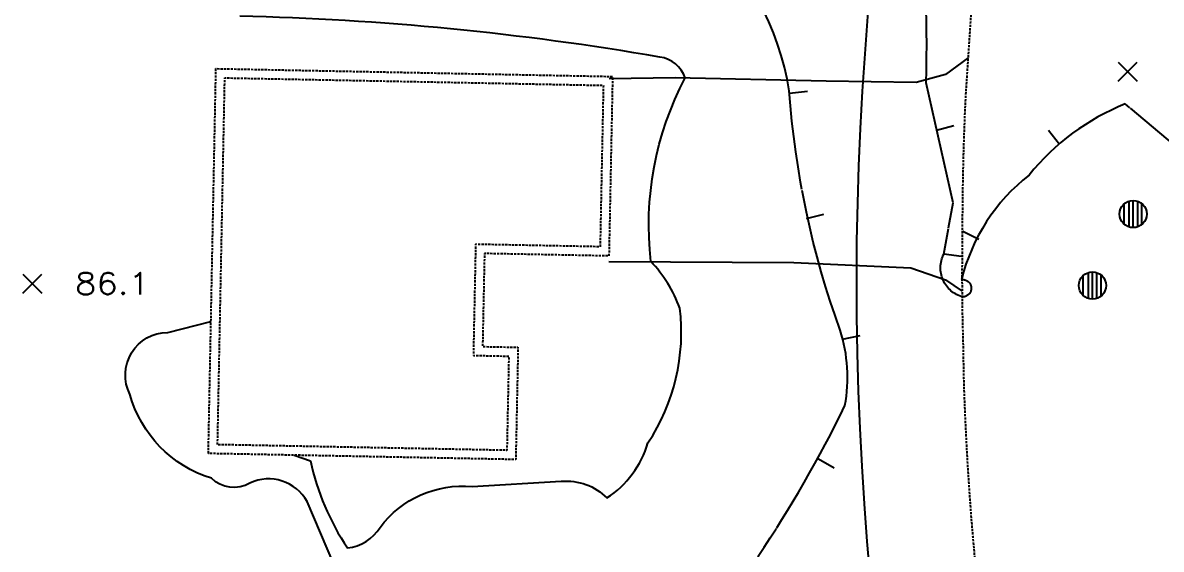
# Model space of a CAD drawing. Header units: feet. Extents: x 1023941 to 1026768, y 90264 to 94497.
# Drawn here: x 1024721.3 to 1024847.2, y 92325.5 to 92383.8 of the extents above; entities that cross this region are included whole.
import ezdxf
from ezdxf.enums import TextEntityAlignment as Align

# ---------------------------------------------------------------- set-up
doc = ezdxf.new("R2010")
doc.units = ezdxf.units.FT
doc.header["$MEASUREMENT"] = 0
for name, pattern in [('HIDDEN', [0.375, 0.25, -0.125]), ('LTP702', [40, 40, 0]), ('LTP706', [40, 40, 0])]:
    doc.linetypes.add(name, pattern=pattern)
for name, color, linetype in [('CF-DEP_INDX', 11, 'LTP702'), ('CF-DEP_INT', 9, 'LTP706'), ('CF-INTERMED', 9, 'Continuous'), ('DRIVE', 10, 'Continuous'), ('E3BDL', 6, 'Continuous'), ('FNDTION', 10, 'HIDDEN'), ('MH', 10, 'Continuous'), ('OBS_PAVE', 10, 'HIDDEN'), ('SPOTELEV', 9, 'Continuous')]:
    doc.layers.add(name, color=color, linetype=linetype)
doc.styles.add('60', font='simplex.shx', dxfattribs={"width": 1.15, "height": 2.4})

# ---------------------------------------------------------------- blocks, each defined once
blk = doc.blocks.new('MH')
for p, q in [((-0.146484, 0.458984), (-0.146484, -0.427734)), ((0, -0.458984), (0, 0.474609)), ((0.146484, 0.443359), (0.146484, -0.435547)), ((-0.316406, -0.339844), (-0.316406, 0.349609)), ((0.302734, -0.332031), (0.302734, 0.365234))]:
    blk.add_line(p, q)
blk.add_circle((0, 0.007813), 0.470703)
blk = doc.blocks.new('SPOT')
for p, q in [((-0.5, -0.5), (0.5, 0.5)), ((-0.5, 0.5), (0.5, -0.5))]:
    blk.add_line(p, q)
blk = doc.blocks.new('DEPRESS2')
blk.add_line((0.005859, -0.996094), (0.001953, -0.001953))
blk = doc.blocks.new('DEPRESS')
blk.add_line((0.005859, -0.996094), (0.001953, -0.001953))

msp = doc.modelspace()

# ---------------------------------------------------------------- linework, layer by layer
at = {"layer": 'CF-DEP_INDX', "elevation": 85, "flags": 128}
msp.add_lwpolyline([(1024822.92, 92296.18), (1024821.36, 92299, 0.271046159), (1024811.27, 92314.75, -0.184964072), (1024802.62, 92324.75, 0.035362311), (1024812.22, 92341.4, 0.122638096), (1024811.69, 92349.76, -0.069418601), (1024806.06, 92376.27, 0.172593311), (1024796.07, 92394.51), (1024783.23, 92397.91), (1024778.83, 92399.72, -0.460980977), (1024780.22, 92401.33), (1024790.47, 92407.34), (1024805.44, 92413.78, 0.027177504), (1024818.04, 92433.88, 0.169452305), (1024822.3, 92452.39), (1024826.72, 92473.95, 0.088340636), (1024817.25, 92489.07), (1024813.13, 92491.63), (1024800.43, 92497.63), (1024791.4, 92499.84), (1024762.53, 92514.57, 0.043002461), (1024733.89, 92524.69, -0.135124647), (1024728.79, 92527.82, -0.49077753), (1024736.67, 92538.68, -0.193938258), (1024752.51, 92535.96), (1024775.37, 92524.75), (1024790.33, 92519.3)], format="xyb", dxfattribs=at)
at = {"layer": 'CF-DEP_INT', "elevation": 84, "flags": 128}
msp.add_lwpolyline([(1024862.28, 92494.08, -0.030483536), (1024860.84, 92472.94, -0.066872259), (1024859.01, 92463.99), (1024859.46, 92461.32, 0.208616315), (1024863.08, 92465.42, -0.066876693), (1024880.06, 92483.34), (1024877.69, 92467.91), (1024875.26, 92463.79, 0.092743756), (1024873.9, 92449.65, 0.058822581), (1024866, 92428.68, 0.08875883), (1024860.04, 92392.93, -0.064718601), (1024855.72, 92374.7), (1024853.83, 92364.56, 0.220489062), (1024848.68, 92370.22), (1024843.23, 92374.8, 0.129561346), (1024832.59, 92366.93, 0.167277438), (1024825.11, 92355.36, -1.050255649), (1024825.24, 92353.43), (1024825.24, 92353.43, -0.471863862), (1024823.14, 92358.17), (1024824.19, 92363.85), (1024821.2, 92377.12, 0.04105865), (1024819.98, 92399.85, 0.222821945), (1024821.37, 92415.39), (1024830.21, 92431.54, 0.072703972), (1024830.85, 92449.93), (1024836.86, 92472.14), (1024838.4, 92473.17, 0.089167062), (1024838.69, 92483.99), (1024863.93, 92509.48), (1024862.28, 92494.08)], format="xyb", close=True, dxfattribs=at)
at = {"layer": 'CF-INTERMED', "elevation": 86, "flags": 128}
for points in [[(1024751.3, 92335.91), (1024753.1, 92335.28, 0.095345189), (1024757.18, 92325.65, 0.233675917), (1024760.8, 92327.92, -0.261546536), (1024770.99046, 92332.45147), (1024780.8419, 92333.03408, -0.223403127), (1024785.88, 92331.18, 0.176630208), (1024790.42877, 92337.27694, 0.179055864), (1024793.95, 92352.2, 0.100263697), (1024790.75, 92357.36, -0.151216667), (1024794.54, 92377.68, 0.289208134), (1024791.74189, 92379.99375, 0.036858993), (1024745.27, 92384.52, -0.074892384)], [(1024819.33, 92213.7), (1024814.29915, 92230.40034, -0.148773646), (1024814.05, 92238.79, -0.060003743), (1024821.2982, 92246.57292, 0.467768095), (1024821.46085, 92248.60129, -0.135649687), (1024816.88, 92257.86), (1024814.83, 92277.38), (1024807.79, 92292.54), (1024805.79, 92298.95, 0.200961166), (1024803.65092, 92303.15756, 0.148943705), (1024794.48039, 92307.29884, -0.126799001), (1024785.09455, 92312.24322, 0.222179409), (1024775.48, 92315.44), (1024764.90691, 92316.25266, -0.261626794), (1024756.68898, 92321.87359), (1024755.68, 92323.86), (1024752.72, 92330.77, 0.396053963), (1024746.39, 92332.83, -0.340821395), (1024742.13, 92333.36, -0.257131263), (1024733.13, 92342.66, -0.558041398), (1024737.3, 92349.51), (1024742.09, 92350.72)]]:
    msp.add_lwpolyline(points, format="xyb", dxfattribs=at)
at = {"layer": 'DRIVE', "flags": 128}
for points in [[(1024825.83, 92379.91), (1024823.34, 92378.06), (1024820.09, 92377.19), (1024810.14, 92377.32), (1024793.45, 92377.71), (1024786.13, 92377.59)], [(1024786.08, 92357.37), (1024806.58, 92357.26), (1024819.5, 92356.65), (1024823.34, 92355.34), (1024825.17, 92354.06)]]:
    msp.add_lwpolyline(points, dxfattribs=at)
at = {"layer": 'E3BDL'}
msp.add_arc((1025163.53059, 92355.25947), 350, 121.4878945, 209.9784501, dxfattribs=at)
at = {"layer": 'FNDTION', "flags": 128}
for points in [[(1024741.8, 92336.1), (1024742.64, 92378.71), (1024786.51, 92377.84), (1024786.11, 92357.97), (1024772.34, 92358.24), (1024772.13, 92347.94), (1024776.05, 92347.86), (1024775.8, 92335.43), (1024741.8, 92336.1)], [(1024742.81952, 92337.0801), (1024743.62009, 92377.69037), (1024785.49007, 92376.86003), (1024785.13032, 92358.9894), (1024771.36058, 92359.2594), (1024771.10982, 92346.96061), (1024775.0301, 92346.88061), (1024774.8203, 92336.4495)]]:
    msp.add_lwpolyline(points, close=True, dxfattribs=at)
at = {"layer": 'OBS_PAVE', "flags": 128}
msp.add_lwpolyline([(1024877.31, 92534.26), (1024873.3, 92527.05), (1024872.45, 92525.52, 0.002952), (1024870.08, 92521.12, 0.001727), (1024867.71, 92516.72, 0.001727), (1024865.4, 92512.28, 0.002074), (1024863.09, 92507.84), (1024860.09, 92501.88), (1024858.6, 92498.91), (1024858.36, 92498.43, 0.001387), (1024856.17, 92493.93, 0.003179), (1024853.98, 92489.43, 0.008516), (1024849.83, 92480.32), (1024846.65, 92472.37), (1024846.16, 92471.13, 0.012924), (1024842.94, 92461.67, 0.008356), (1024840.06, 92452.08), (1024838.08, 92444.76), (1024837.44, 92442.41, 0.002654), (1024836.8, 92439.87, 0.000412), (1024836.15, 92437.32, 0.000785), (1024834.94, 92432.46, 0.001307), (1024833.73, 92427.6, 0.003673), (1024831.41, 92417.85, 0.007535), (1024829.33, 92408.06, 0.010934), (1024827.64, 92398.21), (1024827.25, 92395.36, 0.012811), (1024826.19, 92385.43), (1024825.83, 92379.91), (1024825.54, 92375.44, 0.008053), (1024825.23, 92365.42, 0.003106), (1024825.19, 92360.41, 0.002564), (1024825.16, 92355.41), (1024825.17, 92354.06), (1024825.17, 92353.13, 0.003705), (1024825.28, 92348.14, 0.003664), (1024825.38, 92343.14, 0.007478), (1024825.88, 92333.13, 0.007789), (1024826.69, 92323.15, 0.007698), (1024827.8, 92313.39), (1024829.06, 92304.51), (1024829.21, 92303.49, 0.005972), (1024830.04, 92298.56, 0.003413), (1024830.88, 92293.62, 0.00812), (1024832.82, 92283.79), (1024833.75, 92279.69), (1024835.04, 92274.04), (1024835.78, 92271.03, 0.010285), (1024838.46, 92261.4, 0.008119), (1024841.52, 92251.87, 0.005238), (1024844.84, 92242.42, 0.001716), (1024846.25, 92238.6, 0.000622), (1024847.66, 92234.77, 0.000764), (1024849.42, 92230.09, 0.001405), (1024851.18, 92225.4, 0.003815), (1024854.8, 92216.06, 0.007167), (1024858.64, 92206.82, 0.010154), (1024862.81, 92197.74), (1024864.21, 92194.9, 0.012234), (1024868.98, 92186.14, 0.006826), (1024874.13, 92177.57, 0.002503), (1024876.79, 92173.32, -0.000355), (1024879.46, 92169.08, -0.000355), (1024882.11, 92164.84, -0.002806), (1024884.76, 92160.59, -0.00162), (1024886.25, 92158.11, -0.001143), (1024887.74, 92155.63, -0.001977), (1024890.26, 92151.31, -0.000491), (1024892.78, 92146.99, -0.000491), (1024895.28, 92142.66, -0.000289), (1024897.78, 92138.33, -0.000289), (1024900.27, 92134), (1024902.76, 92129.66), (1024905.25, 92125.33, 0.000116), (1024907.74, 92120.99, 0.000116), (1024910.24, 92116.66, 0.000317), (1024912.73, 92112.32, 0.000317), (1024915.23, 92107.99, 0.000468), (1024917.74, 92103.67), (1024918.45, 92102.43, 0.000279), (1024920.97, 92098.12, 0.000203), (1024923.49, 92093.8, 0.000203), (1024926.02, 92089.48, 0.000133), (1024928.54, 92085.17, 0.000133), (1024931.07, 92080.85), (1024933.6, 92076.54), (1024936.13, 92072.23), (1024938.67, 92067.92), (1024941.2, 92063.61), (1024943.73, 92059.3), (1024946.26, 92054.98, -0.000137), (1024948.79, 92050.67), (1024950.02, 92048.57, -0.000125), (1024951.24, 92046.48, -0.000257), (1024953.76, 92042.16, -0.0003), (1024956.28, 92037.84, -0.0003), (1024958.79, 92033.51, -0.000303), (1024961.3, 92029.19), (1024961.81, 92028.3)], format="xyb", dxfattribs=at)

# ---------------------------------------------------------------- block references
at = {"layer": 'CF-DEP_INDX', "yscale": 2, "zscale": 2}
for p, xscale, rotation in [((1024806.09, 92375.96, 85), 2.000000000007706, 96.30276400093622), ((1024807.91, 92362.09, 85), 2.000000000005442, 103.4741129998312), ((1024811.92, 92348.7, 85), 1.999999999987664, 102.0564319991196), ((1024809.3, 92335.46, 85), 1.999999999992297, 59.74577800074113)]:
    msp.add_blockref('DEPRESS', p, dxfattribs=dict(at, xscale=xscale, rotation=rotation))
at = {"layer": 'CF-DEP_INT', "yscale": 2, "zscale": 2}
for p, xscale, rotation in [((1024822.35, 92371.87, 84), 2.000000000008278, 104.2576290009209), ((1024835.97, 92370.35, 84), 2.000000000019363, 217.920155999474), ((1024827.04, 92359.83, 84), 2.00000000000394, 243.364474999995), ((1024823.14, 92358.17, 84), 2.000000000002597, 81.79117899964884)]:
    msp.add_blockref('DEPRESS2', p, dxfattribs=dict(at, xscale=xscale, rotation=rotation))
at = {"layer": 'MH', "xscale": 3.199999999953434, "yscale": 3.19999999999709, "zscale": 3.2}
for p in [(1024844.1, 92362.59), (1024839.59, 92354.67)]:
    msp.add_blockref('MH', p, dxfattribs=at)
at = {"layer": 'SPOTELEV', "xscale": 2.099999999976717, "yscale": 2.100000000005821, "zscale": 2.1}
for p in [(1024843.48, 92378.36), (1024722.32, 92354.92)]:
    msp.add_blockref('SPOT', p, dxfattribs=at)

# ---------------------------------------------------------------- texts
at = {"layer": 'SPOTELEV', "style": '60', "width": 1.15}
msp.add_text('86.1', height=2.4, dxfattribs=at).set_placement((1024731.19, 92354.92), align=Align.MIDDLE_CENTER)

doc.saveas('drawing.dxf')
